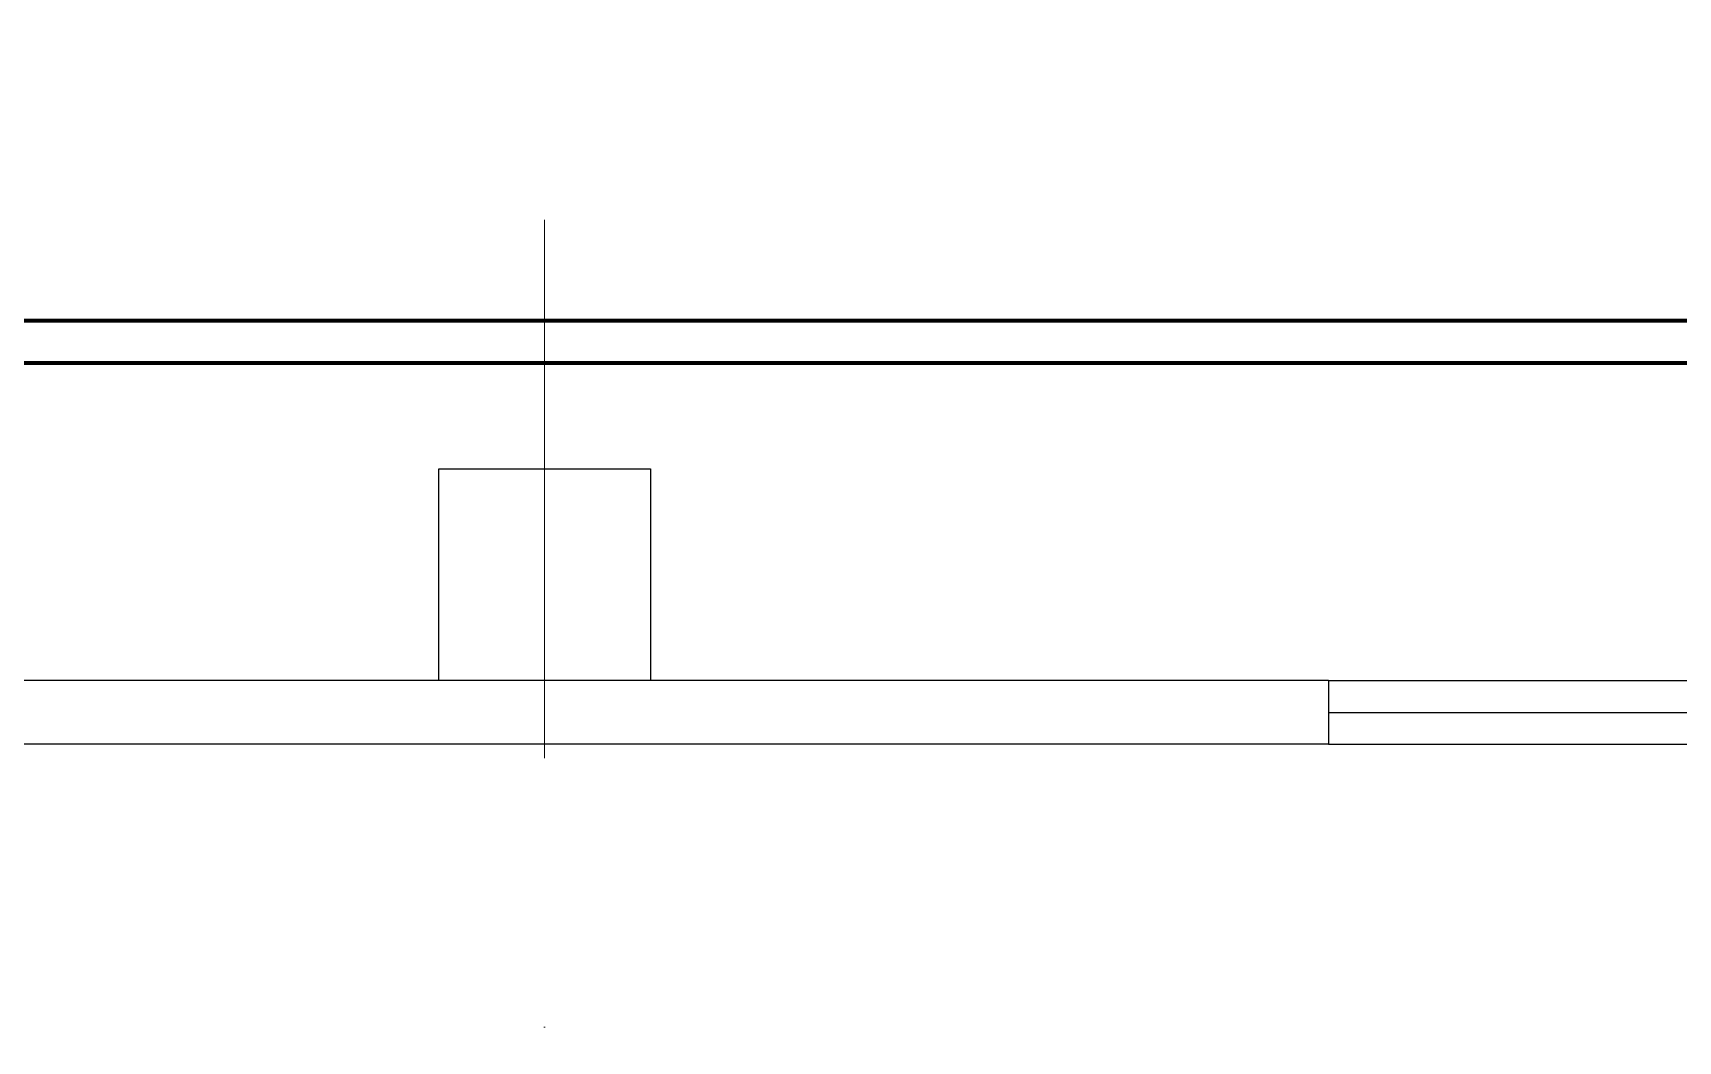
# Model space of a CAD drawing. Header units: metres. Extents: x 31500 to 1073645, y -1029792 to 61053.
# Drawn here: x 116501 to 120383, y -550883 to -548503 of the extents above; entities that cross this region are included whole.
import ezdxf

# ---------------------------------------------------------------- set-up
doc = ezdxf.new("R2010")
doc.units = ezdxf.units.M
doc.linetypes.add('ČERCHOVANÁ', pattern=[25.4, 12.7, -6.35, 0, -6.35])
doc.layers.add('Osa(ISO)', color=6, linetype='Continuous', lineweight=25, true_color=0xff00ff)
doc.layers.add('PS2', color=7, linetype='Continuous')
doc.layers.add('TG-OBRYS', color=1, linetype='Continuous')

msp = doc.modelspace()

# ---------------------------------------------------------------- linework, layer by layer
at = {"layer": 'Osa(ISO)', "linetype": 'ČERCHOVANÁ', "lineweight": 0, "ltscale": 100}
msp.add_line((117708.5, -555294.8), (117708.5, -518630.4), dxfattribs=at)
at = {"layer": 'PS2', "color": 3}
for p, q in [((117458.5, -549531.9), (117958.5, -549531.9)), ((117458.5, -550031.9), (117458.5, -549531.9)), ((117958.5, -549531.9), (117958.5, -550031.9)), ((119558.5, -550031.9), (115858.5, -550031.9)), ((117958.5, -550031.9), (117458.5, -550031.9)), ((119558.5, -550031.9), (119558.5, -550181.9)), ((119558.5, -550181.9), (115858.5, -550181.9))]:
    msp.add_line(p, q, dxfattribs=at)
at = {"layer": 'PS2'}
for p, q in [((119558.5, -550031.9), (121858.5, -550031.9)), ((119558.5, -550106.9), (121858.5, -550106.9)), ((119558.5, -550181.9), (121858.5, -550181.9))]:
    msp.add_line(p, q, dxfattribs=at)
at = {"layer": 'TG-OBRYS', "lineweight": 100}
for p, q in [((108658.5, -549181.9), (162158.7, -549181.9)), ((108558.5, -549281.9), (162258.7, -549281.9))]:
    msp.add_line(p, q, dxfattribs=at)

doc.saveas('drawing.dxf')
